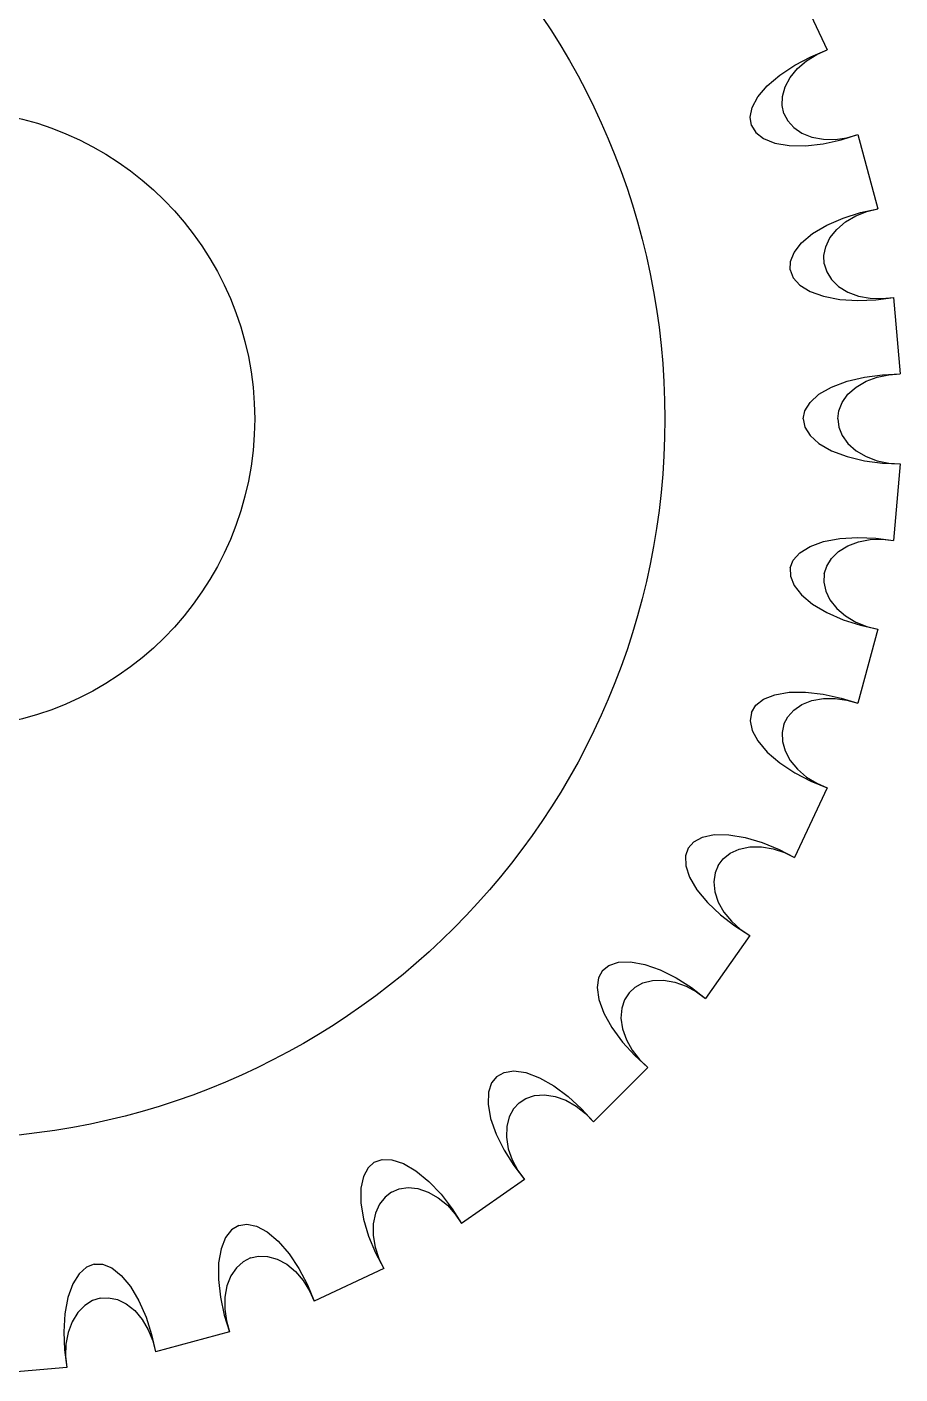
# Model space of a CAD drawing. Extents: x -1423 to 1501, y 0 to 128.
# Drawn here: x 10.24 to 16.55, y 60.1 to 69.83 of the extents above; entities that cross this region are included whole.
import ezdxf

# ---------------------------------------------------------------- set-up
doc = ezdxf.new("R2010")
doc.units = 0
doc.layers.add('LAYER1', color=7, linetype='CONTINUOUS')

msp = doc.modelspace()

# ---------------------------------------------------------------- linework, layer by layer
at = {"layer": 'LAYER1', "color": 18}
for p, q in [((15.7881, 70.1685), (16.0227, 69.6653)), ((15.7881, 70.1685), (16.0227, 69.6653)), ((15.7881, 70.1685), (16.0227, 69.6653)), ((15.7881, 70.1685), (16.0227, 69.6653)), ((16.245, 69.0545), (16.3887, 68.5182)), ((16.245, 69.0545), (16.3887, 68.5182)), ((16.245, 69.0545), (16.3887, 68.5182)), ((16.245, 69.0545), (16.3887, 68.5182)), ((16.5016, 67.8781), (16.55, 67.325)), ((16.5016, 67.8781), (16.55, 67.325)), ((16.5016, 67.8781), (16.55, 67.325)), ((16.5016, 67.8781), (16.55, 67.325)), ((16.55, 66.675), (16.5016, 66.1219)), ((16.55, 66.675), (16.5016, 66.1219)), ((16.55, 66.675), (16.5016, 66.1219)), ((16.55, 66.675), (16.5016, 66.1219)), ((16.3887, 65.4818), (16.245, 64.9455)), ((16.3887, 65.4818), (16.245, 64.9455)), ((16.3887, 65.4818), (16.245, 64.9455)), ((16.3887, 65.4818), (16.245, 64.9455)), ((16.0227, 64.3347), (15.7881, 63.8315)), ((16.0227, 64.3347), (15.7881, 63.8315)), ((16.0227, 64.3347), (15.7881, 63.8315)), ((16.0227, 64.3347), (15.7881, 63.8315)), ((15.4631, 63.2685), (15.1446, 62.8137)), ((15.4631, 63.2685), (15.1446, 62.8137)), ((15.4631, 63.2685), (15.1446, 62.8137)), ((15.4631, 63.2685), (15.1446, 62.8137)), ((14.7268, 62.3158), (14.3342, 61.9232)), ((14.7268, 62.3158), (14.3342, 61.9232)), ((14.7268, 62.3158), (14.3342, 61.9232)), ((14.7268, 62.3158), (14.3342, 61.9232)), ((13.8363, 61.5054), (13.3815, 61.1869)), ((13.8363, 61.5054), (13.3815, 61.1869)), ((13.8363, 61.5054), (13.3815, 61.1869)), ((13.8363, 61.5054), (13.3815, 61.1869)), ((12.8185, 60.8619), (12.3153, 60.6273)), ((12.8185, 60.8619), (12.3153, 60.6273)), ((12.8185, 60.8619), (12.3153, 60.6273)), ((12.8185, 60.8619), (12.3153, 60.6273)), ((11.7045, 60.405), (11.1682, 60.2613)), ((11.7045, 60.405), (11.1682, 60.2613)), ((11.7045, 60.405), (11.1682, 60.2613)), ((11.7045, 60.405), (11.1682, 60.2613)), ((10.5281, 60.1484), (9.975, 60.1)), ((10.5281, 60.1484), (9.975, 60.1)), ((10.5281, 60.1484), (9.975, 60.1)), ((10.5281, 60.1484), (9.975, 60.1))]:
    msp.add_line(p, q, dxfattribs=at)
for points in [[(15.4761, 69.1205, 0), (15.4669, 69.1801, 0), (15.4814, 69.2497, 0), (15.5225, 69.3266, 0), (15.5902, 69.4066, 0), (15.681, 69.4846, 0), (15.7885, 69.5558, 0), (15.905, 69.6167, 0), (16.0227, 69.6653, 0)], [(15.4761, 69.1205, 0), (15.4669, 69.1801, 0), (15.4814, 69.2497, 0), (15.5225, 69.3266, 0), (15.5902, 69.4066, 0), (15.681, 69.4846, 0), (15.7885, 69.5558, 0), (15.905, 69.6167, 0), (16.0227, 69.6653, 0)], [(15.4761, 69.1205, 0), (15.4669, 69.1801, 0), (15.4814, 69.2497, 0), (15.5225, 69.3266, 0), (15.5902, 69.4066, 0), (15.681, 69.4846, 0), (15.7885, 69.5558, 0), (15.905, 69.6167, 0), (16.0227, 69.6653, 0)], [(15.4761, 69.1205, 0), (15.4669, 69.1801, 0), (15.4814, 69.2497, 0), (15.5225, 69.3266, 0), (15.5902, 69.4066, 0), (15.681, 69.4846, 0), (15.7885, 69.5558, 0), (15.905, 69.6167, 0), (16.0227, 69.6653, 0)], [(15.711, 69.206, 0), (15.6979, 69.2641, 0), (15.6998, 69.3292, 0), (15.7192, 69.3982, 0), (15.7563, 69.467, 0), (15.8095, 69.5313, 0), (15.8749, 69.5873, 0), (15.9477, 69.6323, 0), (16.0227, 69.6653, 0)], [(15.711, 69.206, 0), (15.6979, 69.2641, 0), (15.6998, 69.3292, 0), (15.7192, 69.3982, 0), (15.7563, 69.467, 0), (15.8095, 69.5313, 0), (15.8749, 69.5873, 0), (15.9477, 69.6323, 0), (16.0227, 69.6653, 0)], [(15.711, 69.206, 0), (15.6979, 69.2641, 0), (15.6998, 69.3292, 0), (15.7192, 69.3982, 0), (15.7563, 69.467, 0), (15.8095, 69.5313, 0), (15.8749, 69.5873, 0), (15.9477, 69.6323, 0), (16.0227, 69.6653, 0)], [(15.711, 69.206, 0), (15.6979, 69.2641, 0), (15.6998, 69.3292, 0), (15.7192, 69.3982, 0), (15.7563, 69.467, 0), (15.8095, 69.5313, 0), (15.8749, 69.5873, 0), (15.9477, 69.6323, 0), (16.0227, 69.6653, 0)], [(15.711, 69.206, 0), (15.7383, 69.1531, 0), (15.7816, 69.1045, 0), (15.8408, 69.0641, 0), (15.9135, 69.0352, 0), (15.9956, 69.0201, 0), (16.0816, 69.0194, 0), (16.1663, 69.0317, 0), (16.245, 69.0545, 0)], [(15.711, 69.206, 0), (15.7383, 69.1531, 0), (15.7816, 69.1045, 0), (15.8408, 69.0641, 0), (15.9135, 69.0352, 0), (15.9956, 69.0201, 0), (16.0816, 69.0194, 0), (16.1663, 69.0317, 0), (16.245, 69.0545, 0)], [(15.711, 69.206, 0), (15.7383, 69.1531, 0), (15.7816, 69.1045, 0), (15.8408, 69.0641, 0), (15.9135, 69.0352, 0), (15.9956, 69.0201, 0), (16.0816, 69.0194, 0), (16.1663, 69.0317, 0), (16.245, 69.0545, 0)], [(15.711, 69.206, 0), (15.7383, 69.1531, 0), (15.7816, 69.1045, 0), (15.8408, 69.0641, 0), (15.9135, 69.0352, 0), (15.9956, 69.0201, 0), (16.0816, 69.0194, 0), (16.1663, 69.0317, 0), (16.245, 69.0545, 0)], [(15.4761, 69.1205, 0), (15.5073, 69.069, 0), (15.5632, 69.025, 0), (15.6442, 68.9925, 0), (15.7474, 68.9748, 0), (15.8671, 68.9734, 0), (15.9952, 68.9879, 0), (16.1236, 69.0161, 0), (16.245, 69.0545, 0)], [(15.4761, 69.1205, 0), (15.5073, 69.069, 0), (15.5632, 69.025, 0), (15.6442, 68.9925, 0), (15.7474, 68.9748, 0), (15.8671, 68.9734, 0), (15.9952, 68.9879, 0), (16.1236, 69.0161, 0), (16.245, 69.0545, 0)], [(15.4761, 69.1205, 0), (15.5073, 69.069, 0), (15.5632, 69.025, 0), (15.6442, 68.9925, 0), (15.7474, 68.9748, 0), (15.8671, 68.9734, 0), (15.9952, 68.9879, 0), (16.1236, 69.0161, 0), (16.245, 69.0545, 0)], [(15.4761, 69.1205, 0), (15.5073, 69.069, 0), (15.5632, 69.025, 0), (15.6442, 68.9925, 0), (15.7474, 68.9748, 0), (15.8671, 68.9734, 0), (15.9952, 68.9879, 0), (16.1236, 69.0161, 0), (16.245, 69.0545, 0)], [(15.7558, 68.0766, 0), (15.7571, 68.1368, 0), (15.7835, 68.2029, 0), (15.8373, 68.2715, 0), (15.9179, 68.3385, 0), (16.0208, 68.3995, 0), (16.1391, 68.451, 0), (16.2643, 68.4908, 0), (16.3887, 68.5182, 0)], [(15.7558, 68.0766, 0), (15.7571, 68.1368, 0), (15.7835, 68.2029, 0), (15.8373, 68.2715, 0), (15.9179, 68.3385, 0), (16.0208, 68.3995, 0), (16.1391, 68.451, 0), (16.2643, 68.4908, 0), (16.3887, 68.5182, 0)], [(15.7558, 68.0766, 0), (15.7571, 68.1368, 0), (15.7835, 68.2029, 0), (15.8373, 68.2715, 0), (15.9179, 68.3385, 0), (16.0208, 68.3995, 0), (16.1391, 68.451, 0), (16.2643, 68.4908, 0), (16.3887, 68.5182, 0)], [(15.7558, 68.0766, 0), (15.7571, 68.1368, 0), (15.7835, 68.2029, 0), (15.8373, 68.2715, 0), (15.9179, 68.3385, 0), (16.0208, 68.3995, 0), (16.1391, 68.451, 0), (16.2643, 68.4908, 0), (16.3887, 68.5182, 0)], [(16.002, 68.12, 0), (15.9991, 68.1795, 0), (16.0124, 68.2433, 0), (16.0434, 68.3079, 0), (16.092, 68.3692, 0), (16.1555, 68.4233, 0), (16.2296, 68.467, 0), (16.3091, 68.4987, 0), (16.3887, 68.5182, 0)], [(16.002, 68.12, 0), (15.9991, 68.1795, 0), (16.0124, 68.2433, 0), (16.0434, 68.3079, 0), (16.092, 68.3692, 0), (16.1555, 68.4233, 0), (16.2296, 68.467, 0), (16.3091, 68.4987, 0), (16.3887, 68.5182, 0)], [(16.002, 68.12, 0), (15.9991, 68.1795, 0), (16.0124, 68.2433, 0), (16.0434, 68.3079, 0), (16.092, 68.3692, 0), (16.1555, 68.4233, 0), (16.2296, 68.467, 0), (16.3091, 68.4987, 0), (16.3887, 68.5182, 0)], [(16.002, 68.12, 0), (15.9991, 68.1795, 0), (16.0124, 68.2433, 0), (16.0434, 68.3079, 0), (16.092, 68.3692, 0), (16.1555, 68.4233, 0), (16.2296, 68.467, 0), (16.3091, 68.4987, 0), (16.3887, 68.5182, 0)], [(15.7558, 68.0766, 0), (15.7776, 68.0204, 0), (15.825, 67.9674, 0), (15.8991, 67.9213, 0), (15.9977, 67.8859, 0), (16.1153, 67.8638, 0), (16.244, 67.8559, 0), (16.3753, 67.8614, 0), (16.5016, 67.8781, 0)], [(15.7558, 68.0766, 0), (15.7776, 68.0204, 0), (15.825, 67.9674, 0), (15.8991, 67.9213, 0), (15.9977, 67.8859, 0), (16.1153, 67.8638, 0), (16.244, 67.8559, 0), (16.3753, 67.8614, 0), (16.5016, 67.8781, 0)], [(15.7558, 68.0766, 0), (15.7776, 68.0204, 0), (15.825, 67.9674, 0), (15.8991, 67.9213, 0), (15.9977, 67.8859, 0), (16.1153, 67.8638, 0), (16.244, 67.8559, 0), (16.3753, 67.8614, 0), (16.5016, 67.8781, 0)], [(15.7558, 68.0766, 0), (15.7776, 68.0204, 0), (15.825, 67.9674, 0), (15.8991, 67.9213, 0), (15.9977, 67.8859, 0), (16.1153, 67.8638, 0), (16.244, 67.8559, 0), (16.3753, 67.8614, 0), (16.5016, 67.8781, 0)], [(16.002, 68.12, 0), (16.0197, 68.0631, 0), (16.0539, 68.0078, 0), (16.1051, 67.9577, 0), (16.1718, 67.9166, 0), (16.25, 67.8876, 0), (16.3346, 67.8718, 0), (16.4201, 67.8692, 0), (16.5016, 67.8781, 0)], [(16.002, 68.12, 0), (16.0197, 68.0631, 0), (16.0539, 68.0078, 0), (16.1051, 67.9577, 0), (16.1718, 67.9166, 0), (16.25, 67.8876, 0), (16.3346, 67.8718, 0), (16.4201, 67.8692, 0), (16.5016, 67.8781, 0)], [(16.002, 68.12, 0), (16.0197, 68.0631, 0), (16.0539, 68.0078, 0), (16.1051, 67.9577, 0), (16.1718, 67.9166, 0), (16.25, 67.8876, 0), (16.3346, 67.8718, 0), (16.4201, 67.8692, 0), (16.5016, 67.8781, 0)], [(16.002, 68.12, 0), (16.0197, 68.0631, 0), (16.0539, 68.0078, 0), (16.1051, 67.9577, 0), (16.1718, 67.9166, 0), (16.25, 67.8876, 0), (16.3346, 67.8718, 0), (16.4201, 67.8692, 0), (16.5016, 67.8781, 0)], [(15.85, 67, 0), (15.8617, 67.0591, 0), (15.8992, 67.1196, 0), (15.9641, 67.1778, 0), (16.0551, 67.2298, 0), (16.1671, 67.272, 0), (16.2924, 67.3022, 0), (16.4227, 67.3196, 0), (16.55, 67.325, 0)], [(15.85, 67, 0), (15.8617, 67.0591, 0), (15.8992, 67.1196, 0), (15.9641, 67.1778, 0), (16.0551, 67.2298, 0), (16.1671, 67.272, 0), (16.2924, 67.3022, 0), (16.4227, 67.3196, 0), (16.55, 67.325, 0)], [(15.85, 67, 0), (15.8617, 67.0591, 0), (15.8992, 67.1196, 0), (15.9641, 67.1778, 0), (16.0551, 67.2298, 0), (16.1671, 67.272, 0), (16.2924, 67.3022, 0), (16.4227, 67.3196, 0), (16.55, 67.325, 0)], [(15.85, 67, 0), (15.8617, 67.0591, 0), (15.8992, 67.1196, 0), (15.9641, 67.1778, 0), (16.0551, 67.2298, 0), (16.1671, 67.272, 0), (16.2924, 67.3022, 0), (16.4227, 67.3196, 0), (16.55, 67.325, 0)], [(16.1, 67, 0), (16.1075, 67.0591, 0), (16.1316, 67.1196, 0), (16.1734, 67.1778, 0), (16.2318, 67.2298, 0), (16.3038, 67.272, 0), (16.3844, 67.3022, 0), (16.4682, 67.3196, 0), (16.55, 67.325, 0)], [(16.1, 67, 0), (16.1075, 67.0591, 0), (16.1316, 67.1196, 0), (16.1734, 67.1778, 0), (16.2318, 67.2298, 0), (16.3038, 67.272, 0), (16.3844, 67.3022, 0), (16.4682, 67.3196, 0), (16.55, 67.325, 0)], [(16.1, 67, 0), (16.1075, 67.0591, 0), (16.1316, 67.1196, 0), (16.1734, 67.1778, 0), (16.2318, 67.2298, 0), (16.3038, 67.272, 0), (16.3844, 67.3022, 0), (16.4682, 67.3196, 0), (16.55, 67.325, 0)], [(16.1, 67, 0), (16.1075, 67.0591, 0), (16.1316, 67.1196, 0), (16.1734, 67.1778, 0), (16.2318, 67.2298, 0), (16.3038, 67.272, 0), (16.3844, 67.3022, 0), (16.4682, 67.3196, 0), (16.55, 67.325, 0)], [(15.85, 67, 0), (15.8617, 66.9409, 0), (15.8992, 66.8804, 0), (15.9641, 66.8222, 0), (16.0551, 66.7702, 0), (16.1671, 66.728, 0), (16.2924, 66.6978, 0), (16.4227, 66.6804, 0), (16.55, 66.675, 0)], [(15.85, 67, 0), (15.8617, 66.9409, 0), (15.8992, 66.8804, 0), (15.9641, 66.8222, 0), (16.0551, 66.7702, 0), (16.1671, 66.728, 0), (16.2924, 66.6978, 0), (16.4227, 66.6804, 0), (16.55, 66.675, 0)], [(15.85, 67, 0), (15.8617, 66.9409, 0), (15.8992, 66.8804, 0), (15.9641, 66.8222, 0), (16.0551, 66.7702, 0), (16.1671, 66.728, 0), (16.2924, 66.6978, 0), (16.4227, 66.6804, 0), (16.55, 66.675, 0)], [(15.85, 67, 0), (15.8617, 66.9409, 0), (15.8992, 66.8804, 0), (15.9641, 66.8222, 0), (16.0551, 66.7702, 0), (16.1671, 66.728, 0), (16.2924, 66.6978, 0), (16.4227, 66.6804, 0), (16.55, 66.675, 0)], [(16.1, 67, 0), (16.1075, 66.9409, 0), (16.1316, 66.8804, 0), (16.1734, 66.8222, 0), (16.2318, 66.7702, 0), (16.3038, 66.728, 0), (16.3844, 66.6978, 0), (16.4682, 66.6804, 0), (16.55, 66.675, 0)], [(16.1, 67, 0), (16.1075, 66.9409, 0), (16.1316, 66.8804, 0), (16.1734, 66.8222, 0), (16.2318, 66.7702, 0), (16.3038, 66.728, 0), (16.3844, 66.6978, 0), (16.4682, 66.6804, 0), (16.55, 66.675, 0)], [(16.1, 67, 0), (16.1075, 66.9409, 0), (16.1316, 66.8804, 0), (16.1734, 66.8222, 0), (16.2318, 66.7702, 0), (16.3038, 66.728, 0), (16.3844, 66.6978, 0), (16.4682, 66.6804, 0), (16.55, 66.675, 0)], [(16.1, 67, 0), (16.1075, 66.9409, 0), (16.1316, 66.8804, 0), (16.1734, 66.8222, 0), (16.2318, 66.7702, 0), (16.3038, 66.728, 0), (16.3844, 66.6978, 0), (16.4682, 66.6804, 0), (16.55, 66.675, 0)], [(15.7558, 65.9234, 0), (15.7776, 65.9796, 0), (15.825, 66.0326, 0), (15.8991, 66.0787, 0), (15.9977, 66.1141, 0), (16.1153, 66.1362, 0), (16.244, 66.1441, 0), (16.3753, 66.1386, 0), (16.5016, 66.1219, 0)], [(15.7558, 65.9234, 0), (15.7776, 65.9796, 0), (15.825, 66.0326, 0), (15.8991, 66.0787, 0), (15.9977, 66.1141, 0), (16.1153, 66.1362, 0), (16.244, 66.1441, 0), (16.3753, 66.1386, 0), (16.5016, 66.1219, 0)], [(15.7558, 65.9234, 0), (15.7776, 65.9796, 0), (15.825, 66.0326, 0), (15.8991, 66.0787, 0), (15.9977, 66.1141, 0), (16.1153, 66.1362, 0), (16.244, 66.1441, 0), (16.3753, 66.1386, 0), (16.5016, 66.1219, 0)], [(15.7558, 65.9234, 0), (15.7776, 65.9796, 0), (15.825, 66.0326, 0), (15.8991, 66.0787, 0), (15.9977, 66.1141, 0), (16.1153, 66.1362, 0), (16.244, 66.1441, 0), (16.3753, 66.1386, 0), (16.5016, 66.1219, 0)], [(16.002, 65.88, 0), (16.0197, 65.9369, 0), (16.0539, 65.9922, 0), (16.1051, 66.0423, 0), (16.1718, 66.0834, 0), (16.25, 66.1124, 0), (16.3346, 66.1282, 0), (16.4201, 66.1308, 0), (16.5016, 66.1219, 0)], [(16.002, 65.88, 0), (16.0197, 65.9369, 0), (16.0539, 65.9922, 0), (16.1051, 66.0423, 0), (16.1718, 66.0834, 0), (16.25, 66.1124, 0), (16.3346, 66.1282, 0), (16.4201, 66.1308, 0), (16.5016, 66.1219, 0)], [(16.002, 65.88, 0), (16.0197, 65.9369, 0), (16.0539, 65.9922, 0), (16.1051, 66.0423, 0), (16.1718, 66.0834, 0), (16.25, 66.1124, 0), (16.3346, 66.1282, 0), (16.4201, 66.1308, 0), (16.5016, 66.1219, 0)], [(16.002, 65.88, 0), (16.0197, 65.9369, 0), (16.0539, 65.9922, 0), (16.1051, 66.0423, 0), (16.1718, 66.0834, 0), (16.25, 66.1124, 0), (16.3346, 66.1282, 0), (16.4201, 66.1308, 0), (16.5016, 66.1219, 0)], [(15.7558, 65.9234, 0), (15.7571, 65.8632, 0), (15.7835, 65.7971, 0), (15.8373, 65.7285, 0), (15.9179, 65.6615, 0), (16.0208, 65.6005, 0), (16.1391, 65.549, 0), (16.2643, 65.5092, 0), (16.3887, 65.4818, 0)], [(15.7558, 65.9234, 0), (15.7571, 65.8632, 0), (15.7835, 65.7971, 0), (15.8373, 65.7285, 0), (15.9179, 65.6615, 0), (16.0208, 65.6005, 0), (16.1391, 65.549, 0), (16.2643, 65.5092, 0), (16.3887, 65.4818, 0)], [(15.7558, 65.9234, 0), (15.7571, 65.8632, 0), (15.7835, 65.7971, 0), (15.8373, 65.7285, 0), (15.9179, 65.6615, 0), (16.0208, 65.6005, 0), (16.1391, 65.549, 0), (16.2643, 65.5092, 0), (16.3887, 65.4818, 0)], [(15.7558, 65.9234, 0), (15.7571, 65.8632, 0), (15.7835, 65.7971, 0), (15.8373, 65.7285, 0), (15.9179, 65.6615, 0), (16.0208, 65.6005, 0), (16.1391, 65.549, 0), (16.2643, 65.5092, 0), (16.3887, 65.4818, 0)], [(16.002, 65.88, 0), (15.9991, 65.8205, 0), (16.0124, 65.7567, 0), (16.0434, 65.6921, 0), (16.092, 65.6308, 0), (16.1555, 65.5767, 0), (16.2296, 65.533, 0), (16.3091, 65.5013, 0), (16.3887, 65.4818, 0)], [(16.002, 65.88, 0), (15.9991, 65.8205, 0), (16.0124, 65.7567, 0), (16.0434, 65.6921, 0), (16.092, 65.6308, 0), (16.1555, 65.5767, 0), (16.2296, 65.533, 0), (16.3091, 65.5013, 0), (16.3887, 65.4818, 0)], [(16.002, 65.88, 0), (15.9991, 65.8205, 0), (16.0124, 65.7567, 0), (16.0434, 65.6921, 0), (16.092, 65.6308, 0), (16.1555, 65.5767, 0), (16.2296, 65.533, 0), (16.3091, 65.5013, 0), (16.3887, 65.4818, 0)], [(16.002, 65.88, 0), (15.9991, 65.8205, 0), (16.0124, 65.7567, 0), (16.0434, 65.6921, 0), (16.092, 65.6308, 0), (16.1555, 65.5767, 0), (16.2296, 65.533, 0), (16.3091, 65.5013, 0), (16.3887, 65.4818, 0)], [(15.4761, 64.8795, 0), (15.5073, 64.931, 0), (15.5632, 64.975, 0), (15.6442, 65.0075, 0), (15.7474, 65.0252, 0), (15.8671, 65.0266, 0), (15.9952, 65.0121, 0), (16.1236, 64.9839, 0), (16.245, 64.9455, 0)], [(15.4761, 64.8795, 0), (15.5073, 64.931, 0), (15.5632, 64.975, 0), (15.6442, 65.0075, 0), (15.7474, 65.0252, 0), (15.8671, 65.0266, 0), (15.9952, 65.0121, 0), (16.1236, 64.9839, 0), (16.245, 64.9455, 0)], [(15.4761, 64.8795, 0), (15.5073, 64.931, 0), (15.5632, 64.975, 0), (15.6442, 65.0075, 0), (15.7474, 65.0252, 0), (15.8671, 65.0266, 0), (15.9952, 65.0121, 0), (16.1236, 64.9839, 0), (16.245, 64.9455, 0)], [(15.4761, 64.8795, 0), (15.5073, 64.931, 0), (15.5632, 64.975, 0), (15.6442, 65.0075, 0), (15.7474, 65.0252, 0), (15.8671, 65.0266, 0), (15.9952, 65.0121, 0), (16.1236, 64.9839, 0), (16.245, 64.9455, 0)], [(15.711, 64.794, 0), (15.7383, 64.8469, 0), (15.7816, 64.8955, 0), (15.8408, 64.9359, 0), (15.9135, 64.9648, 0), (15.9956, 64.9799, 0), (16.0816, 64.9806, 0), (16.1663, 64.9683, 0), (16.245, 64.9455, 0)], [(15.711, 64.794, 0), (15.7383, 64.8469, 0), (15.7816, 64.8955, 0), (15.8408, 64.9359, 0), (15.9135, 64.9648, 0), (15.9956, 64.9799, 0), (16.0816, 64.9806, 0), (16.1663, 64.9683, 0), (16.245, 64.9455, 0)], [(15.711, 64.794, 0), (15.7383, 64.8469, 0), (15.7816, 64.8955, 0), (15.8408, 64.9359, 0), (15.9135, 64.9648, 0), (15.9956, 64.9799, 0), (16.0816, 64.9806, 0), (16.1663, 64.9683, 0), (16.245, 64.9455, 0)], [(15.711, 64.794, 0), (15.7383, 64.8469, 0), (15.7816, 64.8955, 0), (15.8408, 64.9359, 0), (15.9135, 64.9648, 0), (15.9956, 64.9799, 0), (16.0816, 64.9806, 0), (16.1663, 64.9683, 0), (16.245, 64.9455, 0)], [(15.4761, 64.8795, 0), (15.4669, 64.8199, 0), (15.4814, 64.7503, 0), (15.5225, 64.6734, 0), (15.5902, 64.5934, 0), (15.681, 64.5154, 0), (15.7885, 64.4442, 0), (15.905, 64.3833, 0), (16.0227, 64.3347, 0)], [(15.4761, 64.8795, 0), (15.4669, 64.8199, 0), (15.4814, 64.7503, 0), (15.5225, 64.6734, 0), (15.5902, 64.5934, 0), (15.681, 64.5154, 0), (15.7885, 64.4442, 0), (15.905, 64.3833, 0), (16.0227, 64.3347, 0)], [(15.4761, 64.8795, 0), (15.4669, 64.8199, 0), (15.4814, 64.7503, 0), (15.5225, 64.6734, 0), (15.5902, 64.5934, 0), (15.681, 64.5154, 0), (15.7885, 64.4442, 0), (15.905, 64.3833, 0), (16.0227, 64.3347, 0)], [(15.4761, 64.8795, 0), (15.4669, 64.8199, 0), (15.4814, 64.7503, 0), (15.5225, 64.6734, 0), (15.5902, 64.5934, 0), (15.681, 64.5154, 0), (15.7885, 64.4442, 0), (15.905, 64.3833, 0), (16.0227, 64.3347, 0)], [(15.711, 64.794, 0), (15.6979, 64.7359, 0), (15.6998, 64.6708, 0), (15.7192, 64.6018, 0), (15.7563, 64.533, 0), (15.8095, 64.4687, 0), (15.8749, 64.4127, 0), (15.9477, 64.3677, 0), (16.0227, 64.3347, 0)], [(15.711, 64.794, 0), (15.6979, 64.7359, 0), (15.6998, 64.6708, 0), (15.7192, 64.6018, 0), (15.7563, 64.533, 0), (15.8095, 64.4687, 0), (15.8749, 64.4127, 0), (15.9477, 64.3677, 0), (16.0227, 64.3347, 0)], [(15.711, 64.794, 0), (15.6979, 64.7359, 0), (15.6998, 64.6708, 0), (15.7192, 64.6018, 0), (15.7563, 64.533, 0), (15.8095, 64.4687, 0), (15.8749, 64.4127, 0), (15.9477, 64.3677, 0), (16.0227, 64.3347, 0)], [(15.711, 64.794, 0), (15.6979, 64.7359, 0), (15.6998, 64.6708, 0), (15.7192, 64.6018, 0), (15.7563, 64.533, 0), (15.8095, 64.4687, 0), (15.8749, 64.4127, 0), (15.9477, 64.3677, 0), (16.0227, 64.3347, 0)], [(15.0194, 63.9, 0), (15.059, 63.9453, 0), (15.1217, 63.979, 0), (15.2071, 63.9969, 0), (15.3119, 63.9964, 0), (15.4299, 63.977, 0), (15.5536, 63.9405, 0), (15.6751, 63.8904, 0), (15.7881, 63.8315, 0)], [(15.0194, 63.9, 0), (15.059, 63.9453, 0), (15.1217, 63.979, 0), (15.2071, 63.9969, 0), (15.3119, 63.9964, 0), (15.4299, 63.977, 0), (15.5536, 63.9405, 0), (15.6751, 63.8904, 0), (15.7881, 63.8315, 0)], [(15.0194, 63.9, 0), (15.059, 63.9453, 0), (15.1217, 63.979, 0), (15.2071, 63.9969, 0), (15.3119, 63.9964, 0), (15.4299, 63.977, 0), (15.5536, 63.9405, 0), (15.6751, 63.8904, 0), (15.7881, 63.8315, 0)], [(15.0194, 63.9, 0), (15.059, 63.9453, 0), (15.1217, 63.979, 0), (15.2071, 63.9969, 0), (15.3119, 63.9964, 0), (15.4299, 63.977, 0), (15.5536, 63.9405, 0), (15.6751, 63.8904, 0), (15.7881, 63.8315, 0)], [(15.0194, 63.9, 0), (14.9999, 63.843, 0), (15.0021, 63.7719, 0), (15.0293, 63.689, 0), (15.0821, 63.5985, 0), (15.1579, 63.5059, 0), (15.2514, 63.4171, 0), (15.3556, 63.3369, 0), (15.4631, 63.2685, 0)], [(15.0194, 63.9, 0), (14.9999, 63.843, 0), (15.0021, 63.7719, 0), (15.0293, 63.689, 0), (15.0821, 63.5985, 0), (15.1579, 63.5059, 0), (15.2514, 63.4171, 0), (15.3556, 63.3369, 0), (15.4631, 63.2685, 0)], [(15.0194, 63.9, 0), (14.9999, 63.843, 0), (15.0021, 63.7719, 0), (15.0293, 63.689, 0), (15.0821, 63.5985, 0), (15.1579, 63.5059, 0), (15.2514, 63.4171, 0), (15.3556, 63.3369, 0), (15.4631, 63.2685, 0)], [(15.0194, 63.9, 0), (14.9999, 63.843, 0), (15.0021, 63.7719, 0), (15.0293, 63.689, 0), (15.0821, 63.5985, 0), (15.1579, 63.5059, 0), (15.2514, 63.4171, 0), (15.3556, 63.3369, 0), (15.4631, 63.2685, 0)], [(15.2359, 63.775, 0), (15.2719, 63.8224, 0), (15.323, 63.8628, 0), (15.3883, 63.8923, 0), (15.4649, 63.9081, 0), (15.5484, 63.9087, 0), (15.6333, 63.8945, 0), (15.7145, 63.8677, 0), (15.7881, 63.8315, 0)], [(15.2359, 63.775, 0), (15.2719, 63.8224, 0), (15.323, 63.8628, 0), (15.3883, 63.8923, 0), (15.4649, 63.9081, 0), (15.5484, 63.9087, 0), (15.6333, 63.8945, 0), (15.7145, 63.8677, 0), (15.7881, 63.8315, 0)], [(15.2359, 63.775, 0), (15.2719, 63.8224, 0), (15.323, 63.8628, 0), (15.3883, 63.8923, 0), (15.4649, 63.9081, 0), (15.5484, 63.9087, 0), (15.6333, 63.8945, 0), (15.7145, 63.8677, 0), (15.7881, 63.8315, 0)], [(15.2359, 63.775, 0), (15.2719, 63.8224, 0), (15.323, 63.8628, 0), (15.3883, 63.8923, 0), (15.4649, 63.9081, 0), (15.5484, 63.9087, 0), (15.6333, 63.8945, 0), (15.7145, 63.8677, 0), (15.7881, 63.8315, 0)], [(15.2359, 63.775, 0), (15.2128, 63.7201, 0), (15.2034, 63.6556, 0), (15.2105, 63.5843, 0), (15.2352, 63.5101, 0), (15.2764, 63.4375, 0), (15.3311, 63.3711, 0), (15.3949, 63.3142, 0), (15.4631, 63.2685, 0)], [(15.2359, 63.775, 0), (15.2128, 63.7201, 0), (15.2034, 63.6556, 0), (15.2105, 63.5843, 0), (15.2352, 63.5101, 0), (15.2764, 63.4375, 0), (15.3311, 63.3711, 0), (15.3949, 63.3142, 0), (15.4631, 63.2685, 0)], [(15.2359, 63.775, 0), (15.2128, 63.7201, 0), (15.2034, 63.6556, 0), (15.2105, 63.5843, 0), (15.2352, 63.5101, 0), (15.2764, 63.4375, 0), (15.3311, 63.3711, 0), (15.3949, 63.3142, 0), (15.4631, 63.2685, 0)], [(15.2359, 63.775, 0), (15.2128, 63.7201, 0), (15.2034, 63.6556, 0), (15.2105, 63.5843, 0), (15.2352, 63.5101, 0), (15.2764, 63.4375, 0), (15.3311, 63.3711, 0), (15.3949, 63.3142, 0), (15.4631, 63.2685, 0)], [(14.3995, 63.0147, 0), (14.4464, 63.0525, 0), (14.514, 63.0747, 0), (14.6012, 63.0775, 0), (14.7043, 63.0589, 0), (14.8172, 63.0193, 0), (14.9326, 62.9618, 0), (15.0436, 62.8914, 0), (15.1446, 62.8137, 0)], [(14.3995, 63.0147, 0), (14.4464, 63.0525, 0), (14.514, 63.0747, 0), (14.6012, 63.0775, 0), (14.7043, 63.0589, 0), (14.8172, 63.0193, 0), (14.9326, 62.9618, 0), (15.0436, 62.8914, 0), (15.1446, 62.8137, 0)], [(14.3995, 63.0147, 0), (14.4464, 63.0525, 0), (14.514, 63.0747, 0), (14.6012, 63.0775, 0), (14.7043, 63.0589, 0), (14.8172, 63.0193, 0), (14.9326, 62.9618, 0), (15.0436, 62.8914, 0), (15.1446, 62.8137, 0)], [(14.3995, 63.0147, 0), (14.4464, 63.0525, 0), (14.514, 63.0747, 0), (14.6012, 63.0775, 0), (14.7043, 63.0589, 0), (14.8172, 63.0193, 0), (14.9326, 62.9618, 0), (15.0436, 62.8914, 0), (15.1446, 62.8137, 0)], [(14.3995, 63.0147, 0), (14.3704, 62.9619, 0), (14.3603, 62.8915, 0), (14.3726, 62.8052, 0), (14.4089, 62.7069, 0), (14.4675, 62.6025, 0), (14.5442, 62.4988, 0), (14.6328, 62.4018, 0), (14.7268, 62.3158, 0)], [(14.3995, 63.0147, 0), (14.3704, 62.9619, 0), (14.3603, 62.8915, 0), (14.3726, 62.8052, 0), (14.4089, 62.7069, 0), (14.4675, 62.6025, 0), (14.5442, 62.4988, 0), (14.6328, 62.4018, 0), (14.7268, 62.3158, 0)], [(14.3995, 63.0147, 0), (14.3704, 62.9619, 0), (14.3603, 62.8915, 0), (14.3726, 62.8052, 0), (14.4089, 62.7069, 0), (14.4675, 62.6025, 0), (14.5442, 62.4988, 0), (14.6328, 62.4018, 0), (14.7268, 62.3158, 0)], [(14.3995, 63.0147, 0), (14.3704, 62.9619, 0), (14.3603, 62.8915, 0), (14.3726, 62.8052, 0), (14.4089, 62.7069, 0), (14.4675, 62.6025, 0), (14.5442, 62.4988, 0), (14.6328, 62.4018, 0), (14.7268, 62.3158, 0)], [(14.591, 62.854, 0), (14.6347, 62.8945, 0), (14.6921, 62.9253, 0), (14.7615, 62.9431, 0), (14.8397, 62.9453, 0), (14.922, 62.9314, 0), (15.0031, 62.9027, 0), (15.0784, 62.8622, 0), (15.1446, 62.8137, 0)], [(14.591, 62.854, 0), (14.6347, 62.8945, 0), (14.6921, 62.9253, 0), (14.7615, 62.9431, 0), (14.8397, 62.9453, 0), (14.922, 62.9314, 0), (15.0031, 62.9027, 0), (15.0784, 62.8622, 0), (15.1446, 62.8137, 0)], [(14.591, 62.854, 0), (14.6347, 62.8945, 0), (14.6921, 62.9253, 0), (14.7615, 62.9431, 0), (14.8397, 62.9453, 0), (14.922, 62.9314, 0), (15.0031, 62.9027, 0), (15.0784, 62.8622, 0), (15.1446, 62.8137, 0)], [(14.591, 62.854, 0), (14.6347, 62.8945, 0), (14.6921, 62.9253, 0), (14.7615, 62.9431, 0), (14.8397, 62.9453, 0), (14.922, 62.9314, 0), (15.0031, 62.9027, 0), (15.0784, 62.8622, 0), (15.1446, 62.8137, 0)], [(14.591, 62.854, 0), (14.5588, 62.8039, 0), (14.5383, 62.7421, 0), (14.5329, 62.6707, 0), (14.5443, 62.5933, 0), (14.5723, 62.5146, 0), (14.6146, 62.4397, 0), (14.6676, 62.3726, 0), (14.7268, 62.3158, 0)], [(14.591, 62.854, 0), (14.5588, 62.8039, 0), (14.5383, 62.7421, 0), (14.5329, 62.6707, 0), (14.5443, 62.5933, 0), (14.5723, 62.5146, 0), (14.6146, 62.4397, 0), (14.6676, 62.3726, 0), (14.7268, 62.3158, 0)], [(14.591, 62.854, 0), (14.5588, 62.8039, 0), (14.5383, 62.7421, 0), (14.5329, 62.6707, 0), (14.5443, 62.5933, 0), (14.5723, 62.5146, 0), (14.6146, 62.4397, 0), (14.6676, 62.3726, 0), (14.7268, 62.3158, 0)], [(14.591, 62.854, 0), (14.5588, 62.8039, 0), (14.5383, 62.7421, 0), (14.5329, 62.6707, 0), (14.5443, 62.5933, 0), (14.5723, 62.5146, 0), (14.6146, 62.4397, 0), (14.6676, 62.3726, 0), (14.7268, 62.3158, 0)], [(13.6353, 62.2505, 0), (13.6881, 62.2796, 0), (13.7585, 62.2897, 0), (13.8448, 62.2774, 0), (13.9431, 62.2411, 0), (14.0475, 62.1825, 0), (14.1512, 62.1058, 0), (14.2482, 62.0172, 0), (14.3342, 61.9232, 0)], [(13.6353, 62.2505, 0), (13.6881, 62.2796, 0), (13.7585, 62.2897, 0), (13.8448, 62.2774, 0), (13.9431, 62.2411, 0), (14.0475, 62.1825, 0), (14.1512, 62.1058, 0), (14.2482, 62.0172, 0), (14.3342, 61.9232, 0)], [(13.6353, 62.2505, 0), (13.6881, 62.2796, 0), (13.7585, 62.2897, 0), (13.8448, 62.2774, 0), (13.9431, 62.2411, 0), (14.0475, 62.1825, 0), (14.1512, 62.1058, 0), (14.2482, 62.0172, 0), (14.3342, 61.9232, 0)], [(13.6353, 62.2505, 0), (13.6881, 62.2796, 0), (13.7585, 62.2897, 0), (13.8448, 62.2774, 0), (13.9431, 62.2411, 0), (14.0475, 62.1825, 0), (14.1512, 62.1058, 0), (14.2482, 62.0172, 0), (14.3342, 61.9232, 0)], [(13.6353, 62.2505, 0), (13.5975, 62.2036, 0), (13.5753, 62.136, 0), (13.5725, 62.0488, 0), (13.5911, 61.9457, 0), (13.6307, 61.8328, 0), (13.6882, 61.7174, 0), (13.7586, 61.6064, 0), (13.8363, 61.5054, 0)], [(13.6353, 62.2505, 0), (13.5975, 62.2036, 0), (13.5753, 62.136, 0), (13.5725, 62.0488, 0), (13.5911, 61.9457, 0), (13.6307, 61.8328, 0), (13.6882, 61.7174, 0), (13.7586, 61.6064, 0), (13.8363, 61.5054, 0)], [(13.6353, 62.2505, 0), (13.5975, 62.2036, 0), (13.5753, 62.136, 0), (13.5725, 62.0488, 0), (13.5911, 61.9457, 0), (13.6307, 61.8328, 0), (13.6882, 61.7174, 0), (13.7586, 61.6064, 0), (13.8363, 61.5054, 0)], [(13.6353, 62.2505, 0), (13.5975, 62.2036, 0), (13.5753, 62.136, 0), (13.5725, 62.0488, 0), (13.5911, 61.9457, 0), (13.6307, 61.8328, 0), (13.6882, 61.7174, 0), (13.7586, 61.6064, 0), (13.8363, 61.5054, 0)], [(13.796, 62.059, 0), (13.8461, 62.0912, 0), (13.9079, 62.1117, 0), (13.9793, 62.1171, 0), (14.0567, 62.1057, 0), (14.1354, 62.0777, 0), (14.2103, 62.0354, 0), (14.2774, 61.9824, 0), (14.3342, 61.9232, 0)], [(13.796, 62.059, 0), (13.8461, 62.0912, 0), (13.9079, 62.1117, 0), (13.9793, 62.1171, 0), (14.0567, 62.1057, 0), (14.1354, 62.0777, 0), (14.2103, 62.0354, 0), (14.2774, 61.9824, 0), (14.3342, 61.9232, 0)], [(13.796, 62.059, 0), (13.8461, 62.0912, 0), (13.9079, 62.1117, 0), (13.9793, 62.1171, 0), (14.0567, 62.1057, 0), (14.1354, 62.0777, 0), (14.2103, 62.0354, 0), (14.2774, 61.9824, 0), (14.3342, 61.9232, 0)], [(13.796, 62.059, 0), (13.8461, 62.0912, 0), (13.9079, 62.1117, 0), (13.9793, 62.1171, 0), (14.0567, 62.1057, 0), (14.1354, 62.0777, 0), (14.2103, 62.0354, 0), (14.2774, 61.9824, 0), (14.3342, 61.9232, 0)], [(13.796, 62.059, 0), (13.7555, 62.0153, 0), (13.7247, 61.9579, 0), (13.7069, 61.8885, 0), (13.7047, 61.8103, 0), (13.7186, 61.728, 0), (13.7473, 61.6469, 0), (13.7878, 61.5716, 0), (13.8363, 61.5054, 0)], [(13.796, 62.059, 0), (13.7555, 62.0153, 0), (13.7247, 61.9579, 0), (13.7069, 61.8885, 0), (13.7047, 61.8103, 0), (13.7186, 61.728, 0), (13.7473, 61.6469, 0), (13.7878, 61.5716, 0), (13.8363, 61.5054, 0)], [(13.796, 62.059, 0), (13.7555, 62.0153, 0), (13.7247, 61.9579, 0), (13.7069, 61.8885, 0), (13.7047, 61.8103, 0), (13.7186, 61.728, 0), (13.7473, 61.6469, 0), (13.7878, 61.5716, 0), (13.8363, 61.5054, 0)], [(13.796, 62.059, 0), (13.7555, 62.0153, 0), (13.7247, 61.9579, 0), (13.7069, 61.8885, 0), (13.7047, 61.8103, 0), (13.7186, 61.728, 0), (13.7473, 61.6469, 0), (13.7878, 61.5716, 0), (13.8363, 61.5054, 0)], [(12.75, 61.6306, 0), (12.7047, 61.591, 0), (12.671, 61.5283, 0), (12.6531, 61.4429, 0), (12.6536, 61.3381, 0), (12.673, 61.2201, 0), (12.7095, 61.0964, 0), (12.7596, 60.9749, 0), (12.8185, 60.8619, 0)], [(12.75, 61.6306, 0), (12.7047, 61.591, 0), (12.671, 61.5283, 0), (12.6531, 61.4429, 0), (12.6536, 61.3381, 0), (12.673, 61.2201, 0), (12.7095, 61.0964, 0), (12.7596, 60.9749, 0), (12.8185, 60.8619, 0)], [(12.75, 61.6306, 0), (12.7047, 61.591, 0), (12.671, 61.5283, 0), (12.6531, 61.4429, 0), (12.6536, 61.3381, 0), (12.673, 61.2201, 0), (12.7095, 61.0964, 0), (12.7596, 60.9749, 0), (12.8185, 60.8619, 0)], [(12.75, 61.6306, 0), (12.7047, 61.591, 0), (12.671, 61.5283, 0), (12.6531, 61.4429, 0), (12.6536, 61.3381, 0), (12.673, 61.2201, 0), (12.7095, 61.0964, 0), (12.7596, 60.9749, 0), (12.8185, 60.8619, 0)], [(12.75, 61.6306, 0), (12.807, 61.6501, 0), (12.8781, 61.6479, 0), (12.961, 61.6207, 0), (13.0515, 61.5679, 0), (13.1441, 61.4921, 0), (13.2329, 61.3986, 0), (13.3131, 61.2944, 0), (13.3815, 61.1869, 0)], [(12.75, 61.6306, 0), (12.807, 61.6501, 0), (12.8781, 61.6479, 0), (12.961, 61.6207, 0), (13.0515, 61.5679, 0), (13.1441, 61.4921, 0), (13.2329, 61.3986, 0), (13.3131, 61.2944, 0), (13.3815, 61.1869, 0)], [(12.75, 61.6306, 0), (12.807, 61.6501, 0), (12.8781, 61.6479, 0), (12.961, 61.6207, 0), (13.0515, 61.5679, 0), (13.1441, 61.4921, 0), (13.2329, 61.3986, 0), (13.3131, 61.2944, 0), (13.3815, 61.1869, 0)], [(12.75, 61.6306, 0), (12.807, 61.6501, 0), (12.8781, 61.6479, 0), (12.961, 61.6207, 0), (13.0515, 61.5679, 0), (13.1441, 61.4921, 0), (13.2329, 61.3986, 0), (13.3131, 61.2944, 0), (13.3815, 61.1869, 0)], [(12.875, 61.4141, 0), (12.8276, 61.3781, 0), (12.7872, 61.327, 0), (12.7577, 61.2617, 0), (12.7419, 61.1851, 0), (12.7413, 61.1016, 0), (12.7555, 61.0167, 0), (12.7823, 60.9355, 0), (12.8185, 60.8619, 0)], [(12.875, 61.4141, 0), (12.8276, 61.3781, 0), (12.7872, 61.327, 0), (12.7577, 61.2617, 0), (12.7419, 61.1851, 0), (12.7413, 61.1016, 0), (12.7555, 61.0167, 0), (12.7823, 60.9355, 0), (12.8185, 60.8619, 0)], [(12.875, 61.4141, 0), (12.8276, 61.3781, 0), (12.7872, 61.327, 0), (12.7577, 61.2617, 0), (12.7419, 61.1851, 0), (12.7413, 61.1016, 0), (12.7555, 61.0167, 0), (12.7823, 60.9355, 0), (12.8185, 60.8619, 0)], [(12.875, 61.4141, 0), (12.8276, 61.3781, 0), (12.7872, 61.327, 0), (12.7577, 61.2617, 0), (12.7419, 61.1851, 0), (12.7413, 61.1016, 0), (12.7555, 61.0167, 0), (12.7823, 60.9355, 0), (12.8185, 60.8619, 0)], [(12.875, 61.4141, 0), (12.9299, 61.4372, 0), (12.9944, 61.4466, 0), (13.0657, 61.4395, 0), (13.1399, 61.4148, 0), (13.2125, 61.3736, 0), (13.2789, 61.3189, 0), (13.3358, 61.2551, 0), (13.3815, 61.1869, 0)], [(12.875, 61.4141, 0), (12.9299, 61.4372, 0), (12.9944, 61.4466, 0), (13.0657, 61.4395, 0), (13.1399, 61.4148, 0), (13.2125, 61.3736, 0), (13.2789, 61.3189, 0), (13.3358, 61.2551, 0), (13.3815, 61.1869, 0)], [(12.875, 61.4141, 0), (12.9299, 61.4372, 0), (12.9944, 61.4466, 0), (13.0657, 61.4395, 0), (13.1399, 61.4148, 0), (13.2125, 61.3736, 0), (13.2789, 61.3189, 0), (13.3358, 61.2551, 0), (13.3815, 61.1869, 0)], [(12.875, 61.4141, 0), (12.9299, 61.4372, 0), (12.9944, 61.4466, 0), (13.0657, 61.4395, 0), (13.1399, 61.4148, 0), (13.2125, 61.3736, 0), (13.2789, 61.3189, 0), (13.3358, 61.2551, 0), (13.3815, 61.1869, 0)], [(11.7705, 61.1739, 0), (11.719, 61.1427, 0), (11.675, 61.0868, 0), (11.6425, 61.0058, 0), (11.6248, 60.9026, 0), (11.6234, 60.7829, 0), (11.6379, 60.6548, 0), (11.6661, 60.5264, 0), (11.7045, 60.405, 0)], [(11.7705, 61.1739, 0), (11.719, 61.1427, 0), (11.675, 61.0868, 0), (11.6425, 61.0058, 0), (11.6248, 60.9026, 0), (11.6234, 60.7829, 0), (11.6379, 60.6548, 0), (11.6661, 60.5264, 0), (11.7045, 60.405, 0)], [(11.7705, 61.1739, 0), (11.719, 61.1427, 0), (11.675, 61.0868, 0), (11.6425, 61.0058, 0), (11.6248, 60.9026, 0), (11.6234, 60.7829, 0), (11.6379, 60.6548, 0), (11.6661, 60.5264, 0), (11.7045, 60.405, 0)], [(11.7705, 61.1739, 0), (11.719, 61.1427, 0), (11.675, 61.0868, 0), (11.6425, 61.0058, 0), (11.6248, 60.9026, 0), (11.6234, 60.7829, 0), (11.6379, 60.6548, 0), (11.6661, 60.5264, 0), (11.7045, 60.405, 0)], [(11.7705, 61.1739, 0), (11.8301, 61.1831, 0), (11.8997, 61.1686, 0), (11.9766, 61.1275, 0), (12.0566, 61.0598, 0), (12.1346, 60.969, 0), (12.2058, 60.8615, 0), (12.2667, 60.745, 0), (12.3153, 60.6273, 0)], [(11.7705, 61.1739, 0), (11.8301, 61.1831, 0), (11.8997, 61.1686, 0), (11.9766, 61.1275, 0), (12.0566, 61.0598, 0), (12.1346, 60.969, 0), (12.2058, 60.8615, 0), (12.2667, 60.745, 0), (12.3153, 60.6273, 0)], [(11.7705, 61.1739, 0), (11.8301, 61.1831, 0), (11.8997, 61.1686, 0), (11.9766, 61.1275, 0), (12.0566, 61.0598, 0), (12.1346, 60.969, 0), (12.2058, 60.8615, 0), (12.2667, 60.745, 0), (12.3153, 60.6273, 0)], [(11.7705, 61.1739, 0), (11.8301, 61.1831, 0), (11.8997, 61.1686, 0), (11.9766, 61.1275, 0), (12.0566, 61.0598, 0), (12.1346, 60.969, 0), (12.2058, 60.8615, 0), (12.2667, 60.745, 0), (12.3153, 60.6273, 0)], [(11.856, 60.939, 0), (11.8031, 60.9117, 0), (11.7545, 60.8684, 0), (11.7141, 60.8092, 0), (11.6852, 60.7365, 0), (11.6701, 60.6544, 0), (11.6694, 60.5684, 0), (11.6817, 60.4837, 0), (11.7045, 60.405, 0)], [(11.856, 60.939, 0), (11.8031, 60.9117, 0), (11.7545, 60.8684, 0), (11.7141, 60.8092, 0), (11.6852, 60.7365, 0), (11.6701, 60.6544, 0), (11.6694, 60.5684, 0), (11.6817, 60.4837, 0), (11.7045, 60.405, 0)], [(11.856, 60.939, 0), (11.8031, 60.9117, 0), (11.7545, 60.8684, 0), (11.7141, 60.8092, 0), (11.6852, 60.7365, 0), (11.6701, 60.6544, 0), (11.6694, 60.5684, 0), (11.6817, 60.4837, 0), (11.7045, 60.405, 0)], [(11.856, 60.939, 0), (11.8031, 60.9117, 0), (11.7545, 60.8684, 0), (11.7141, 60.8092, 0), (11.6852, 60.7365, 0), (11.6701, 60.6544, 0), (11.6694, 60.5684, 0), (11.6817, 60.4837, 0), (11.7045, 60.405, 0)], [(11.856, 60.939, 0), (11.9141, 60.9521, 0), (11.9792, 60.9502, 0), (12.0482, 60.9308, 0), (12.117, 60.8937, 0), (12.1813, 60.8405, 0), (12.2373, 60.7751, 0), (12.2823, 60.7023, 0), (12.3153, 60.6273, 0)], [(11.856, 60.939, 0), (11.9141, 60.9521, 0), (11.9792, 60.9502, 0), (12.0482, 60.9308, 0), (12.117, 60.8937, 0), (12.1813, 60.8405, 0), (12.2373, 60.7751, 0), (12.2823, 60.7023, 0), (12.3153, 60.6273, 0)], [(11.856, 60.939, 0), (11.9141, 60.9521, 0), (11.9792, 60.9502, 0), (12.0482, 60.9308, 0), (12.117, 60.8937, 0), (12.1813, 60.8405, 0), (12.2373, 60.7751, 0), (12.2823, 60.7023, 0), (12.3153, 60.6273, 0)], [(11.856, 60.939, 0), (11.9141, 60.9521, 0), (11.9792, 60.9502, 0), (12.0482, 60.9308, 0), (12.117, 60.8937, 0), (12.1813, 60.8405, 0), (12.2373, 60.7751, 0), (12.2823, 60.7023, 0), (12.3153, 60.6273, 0)], [(10.7266, 60.8942, 0), (10.6704, 60.8724, 0), (10.6174, 60.825, 0), (10.5713, 60.7509, 0), (10.5359, 60.6523, 0), (10.5138, 60.5347, 0), (10.5059, 60.406, 0), (10.5114, 60.2747, 0), (10.5281, 60.1484, 0)], [(10.7266, 60.8942, 0), (10.6704, 60.8724, 0), (10.6174, 60.825, 0), (10.5713, 60.7509, 0), (10.5359, 60.6523, 0), (10.5138, 60.5347, 0), (10.5059, 60.406, 0), (10.5114, 60.2747, 0), (10.5281, 60.1484, 0)], [(10.7266, 60.8942, 0), (10.6704, 60.8724, 0), (10.6174, 60.825, 0), (10.5713, 60.7509, 0), (10.5359, 60.6523, 0), (10.5138, 60.5347, 0), (10.5059, 60.406, 0), (10.5114, 60.2747, 0), (10.5281, 60.1484, 0)], [(10.7266, 60.8942, 0), (10.6704, 60.8724, 0), (10.6174, 60.825, 0), (10.5713, 60.7509, 0), (10.5359, 60.6523, 0), (10.5138, 60.5347, 0), (10.5059, 60.406, 0), (10.5114, 60.2747, 0), (10.5281, 60.1484, 0)], [(10.7266, 60.8942, 0), (10.7868, 60.8929, 0), (10.8529, 60.8665, 0), (10.9215, 60.8127, 0), (10.9885, 60.7321, 0), (11.0495, 60.6292, 0), (11.101, 60.5109, 0), (11.1408, 60.3857, 0), (11.1682, 60.2613, 0)], [(10.7266, 60.8942, 0), (10.7868, 60.8929, 0), (10.8529, 60.8665, 0), (10.9215, 60.8127, 0), (10.9885, 60.7321, 0), (11.0495, 60.6292, 0), (11.101, 60.5109, 0), (11.1408, 60.3857, 0), (11.1682, 60.2613, 0)], [(10.7266, 60.8942, 0), (10.7868, 60.8929, 0), (10.8529, 60.8665, 0), (10.9215, 60.8127, 0), (10.9885, 60.7321, 0), (11.0495, 60.6292, 0), (11.101, 60.5109, 0), (11.1408, 60.3857, 0), (11.1682, 60.2613, 0)], [(10.7266, 60.8942, 0), (10.7868, 60.8929, 0), (10.8529, 60.8665, 0), (10.9215, 60.8127, 0), (10.9885, 60.7321, 0), (11.0495, 60.6292, 0), (11.101, 60.5109, 0), (11.1408, 60.3857, 0), (11.1682, 60.2613, 0)], [(10.77, 60.648, 0), (10.7131, 60.6303, 0), (10.6578, 60.5961, 0), (10.6077, 60.5449, 0), (10.5666, 60.4782, 0), (10.5376, 60.4, 0), (10.5218, 60.3154, 0), (10.5192, 60.2299, 0), (10.5281, 60.1484, 0)], [(10.77, 60.648, 0), (10.7131, 60.6303, 0), (10.6578, 60.5961, 0), (10.6077, 60.5449, 0), (10.5666, 60.4782, 0), (10.5376, 60.4, 0), (10.5218, 60.3154, 0), (10.5192, 60.2299, 0), (10.5281, 60.1484, 0)], [(10.77, 60.648, 0), (10.7131, 60.6303, 0), (10.6578, 60.5961, 0), (10.6077, 60.5449, 0), (10.5666, 60.4782, 0), (10.5376, 60.4, 0), (10.5218, 60.3154, 0), (10.5192, 60.2299, 0), (10.5281, 60.1484, 0)], [(10.77, 60.648, 0), (10.7131, 60.6303, 0), (10.6578, 60.5961, 0), (10.6077, 60.5449, 0), (10.5666, 60.4782, 0), (10.5376, 60.4, 0), (10.5218, 60.3154, 0), (10.5192, 60.2299, 0), (10.5281, 60.1484, 0)], [(10.77, 60.648, 0), (10.8295, 60.6509, 0), (10.8933, 60.6376, 0), (10.9579, 60.6066, 0), (11.0192, 60.558, 0), (11.0733, 60.4945, 0), (11.117, 60.4204, 0), (11.1487, 60.3409, 0), (11.1682, 60.2613, 0)], [(10.77, 60.648, 0), (10.8295, 60.6509, 0), (10.8933, 60.6376, 0), (10.9579, 60.6066, 0), (11.0192, 60.558, 0), (11.0733, 60.4945, 0), (11.117, 60.4204, 0), (11.1487, 60.3409, 0), (11.1682, 60.2613, 0)], [(10.77, 60.648, 0), (10.8295, 60.6509, 0), (10.8933, 60.6376, 0), (10.9579, 60.6066, 0), (11.0192, 60.558, 0), (11.0733, 60.4945, 0), (11.117, 60.4204, 0), (11.1487, 60.3409, 0), (11.1682, 60.2613, 0)], [(10.77, 60.648, 0), (10.8295, 60.6509, 0), (10.8933, 60.6376, 0), (10.9579, 60.6066, 0), (11.0192, 60.558, 0), (11.0733, 60.4945, 0), (11.117, 60.4204, 0), (11.1487, 60.3409, 0), (11.1682, 60.2613, 0)]]:
    msp.add_polyline3d(points, dxfattribs=at)
msp.add_circle((9.65, 67), 5.2, dxfattribs=at)
msp.add_circle((9.65, 67), 5.2, dxfattribs=at)
at = {"layer": 'LAYER1', "color": 250}
msp.add_circle((9.65, 67), 2.2361, dxfattribs=at)

doc.saveas('drawing.dxf')
